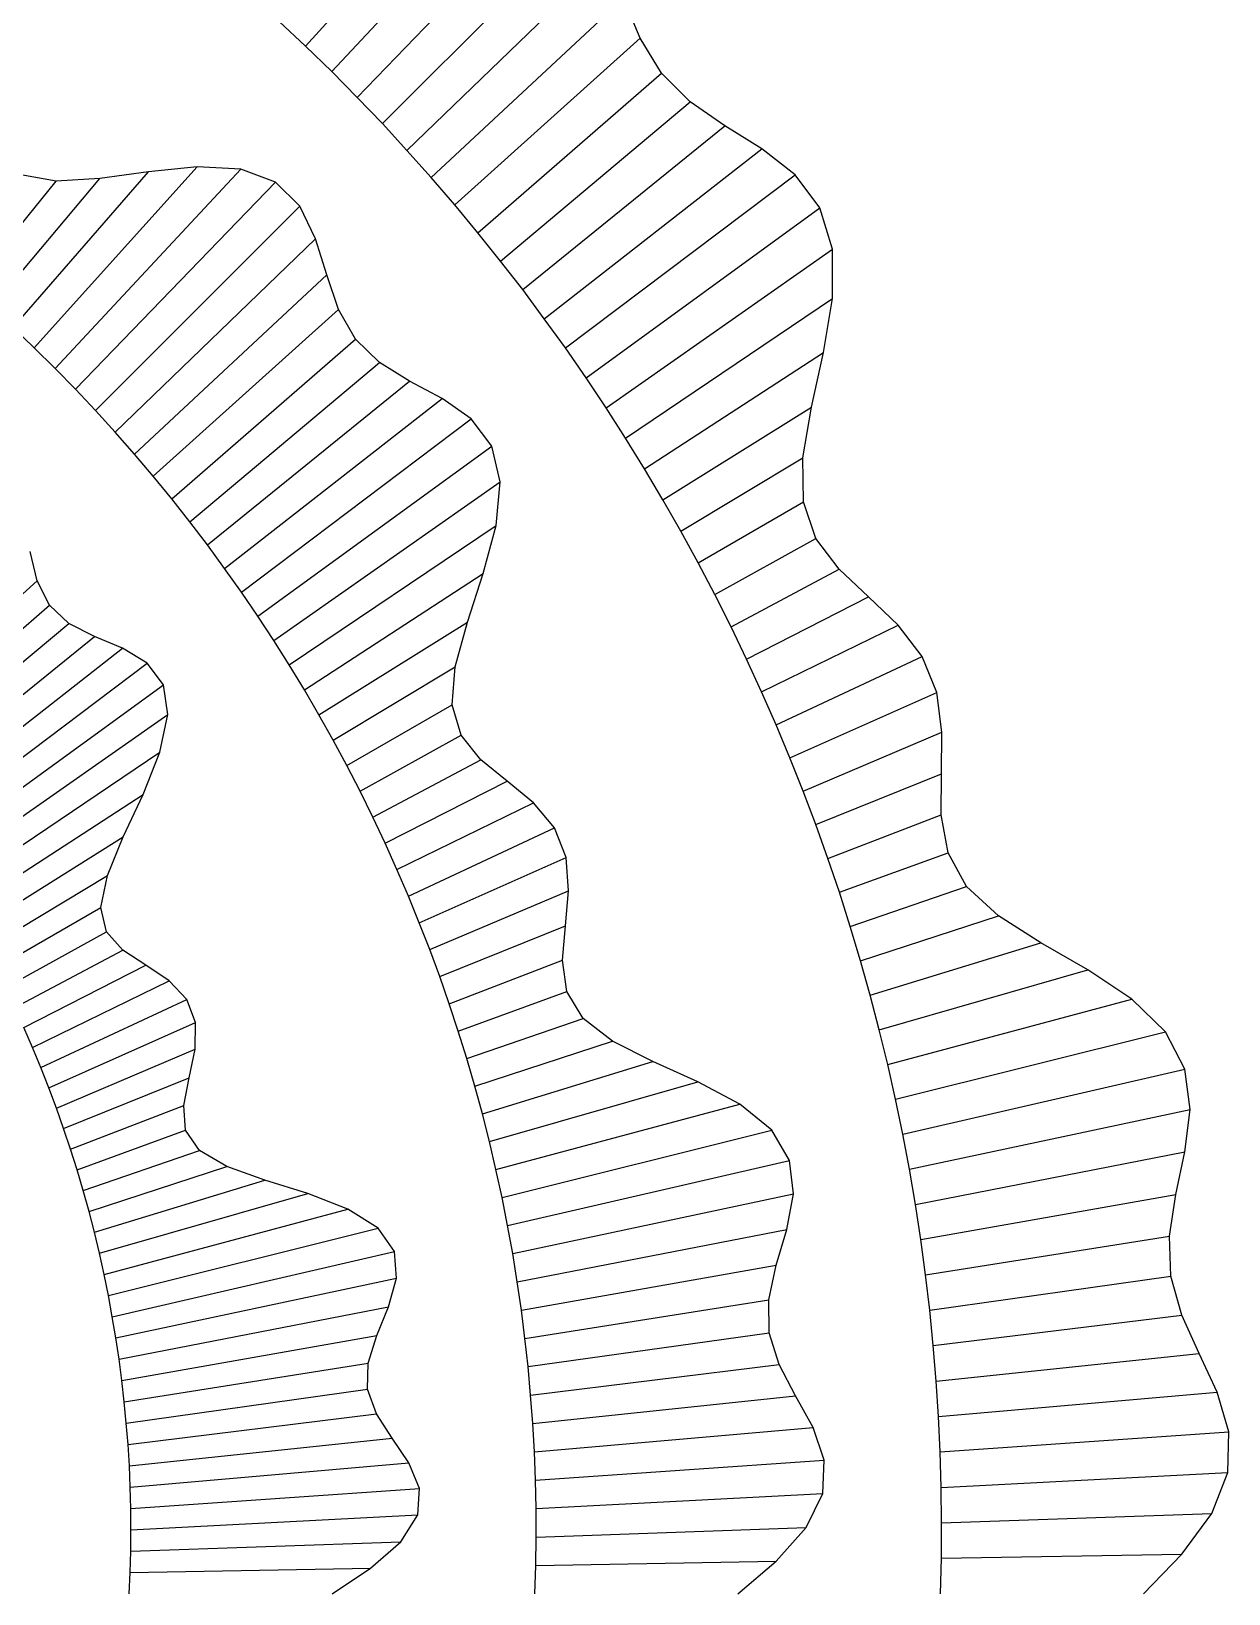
# Model space of a CAD drawing. Header units: metres. Extents: x -31 to 28.6, y -27.3 to 29.4.
# Drawn here: x 13.79 to 28.55, y 0 to 19.26 of the extents above; entities that cross this region are included whole.
import ezdxf

# ---------------------------------------------------------------- set-up
doc = ezdxf.new("R2010")
doc.units = ezdxf.units.M
for name, color, linetype in [('Fill', 3, 'Continuous'), ('Inner', 2, 'Continuous'), ('Outer', 1, 'Continuous')]:
    doc.layers.add(name, color=color, linetype=linetype)

msp = doc.modelspace()

# ---------------------------------------------------------------- linework, layer by layer
at = {"layer": 'Fill'}
for p, q in [((17.174, 19.074), (19.183, 21.305)), ((17.495, 18.761), (19.785, 21.217)), ((17.81, 18.443), (20.275, 20.995)), ((18.12, 18.12), (20.637, 20.637)), ((18.423, 17.791), (20.893, 20.176)), ((18.721, 17.457), (21.091, 19.668)), ((19.012, 17.119), (21.296, 19.175)), ((19.298, 16.775), (21.562, 18.744)), ((19.577, 16.427), (21.915, 18.388)), ((19.85, 16.074), (22.342, 18.092)), ((20.116, 15.716), (22.796, 17.81)), ((13.568, 15.608), (15.236, 17.528)), ((13.829, 15.358), (15.837, 17.589)), ((14.085, 15.104), (16.375, 17.56)), ((13.032, 16.093), (14.1, 17.412)), ((13.302, 15.853), (14.637, 17.443)), ((14.337, 14.846), (16.802, 17.399)), ((20.376, 15.355), (23.208, 17.489)), ((14.584, 14.584), (17.102, 17.102)), ((20.63, 14.989), (23.513, 17.083)), ((14.826, 14.318), (17.296, 16.702)), ((20.877, 14.618), (23.667, 16.572)), ((15.064, 14.047), (17.434, 16.258)), ((15.296, 13.773), (17.581, 15.83)), ((21.117, 14.244), (23.668, 15.964)), ((15.524, 13.495), (17.788, 15.463)), ((21.351, 13.866), (23.557, 15.298)), ((15.746, 13.213), (18.084, 15.175)), ((15.964, 12.927), (18.456, 14.945)), ((16.176, 12.638), (18.856, 14.732)), ((16.383, 12.346), (19.215, 14.48)), ((21.578, 13.484), (23.408, 14.627)), ((16.585, 12.05), (19.468, 14.144)), ((21.798, 13.098), (23.303, 14.002)), ((16.781, 11.75), (19.571, 13.704)), ((22.011, 12.708), (23.311, 13.458)), ((16.972, 11.448), (19.523, 13.168)), ((22.218, 12.316), (23.464, 13.006)), ((17.158, 11.142), (19.364, 12.575)), ((22.417, 11.919), (23.749, 12.628)), ((11.581, 10.427), (13.865, 12.484)), ((11.75, 10.214), (14.015, 12.183)), ((22.609, 11.52), (24.113, 12.286)), ((11.916, 9.999), (14.254, 11.961)), ((17.338, 10.834), (19.168, 11.977)), ((12.078, 9.781), (14.57, 11.799)), ((22.794, 11.118), (24.478, 11.939)), ((12.236, 9.56), (14.916, 11.653)), ((12.39, 9.336), (15.222, 11.471)), ((17.512, 10.523), (19.017, 11.426)), ((22.972, 10.712), (24.773, 11.552)), ((12.54, 9.111), (15.423, 11.205)), ((23.143, 10.304), (24.953, 11.11)), ((12.685, 8.882), (15.475, 10.836)), ((17.681, 10.208), (18.98, 10.958)), ((23.307, 9.893), (25.017, 10.619)), ((17.845, 9.891), (19.091, 10.582)), ((12.827, 8.652), (15.378, 10.372)), ((18.002, 9.572), (19.334, 10.28)), ((18.154, 9.25), (19.658, 10.016)), ((23.463, 9.48), (25.011, 10.105)), ((12.964, 8.419), (15.171, 9.852)), ((18.3, 8.926), (19.984, 9.747)), ((18.441, 8.599), (20.241, 9.439)), ((23.612, 9.064), (25.008, 9.6)), ((13.098, 8.184), (14.927, 9.328)), ((18.575, 8.27), (20.385, 9.076)), ((23.753, 8.646), (25.092, 9.133)), ((13.227, 7.947), (14.731, 8.851)), ((23.887, 8.225), (25.321, 8.719)), ((18.704, 7.939), (20.415, 8.666)), ((13.351, 7.708), (14.65, 8.458)), ((24.014, 7.803), (25.713, 8.355)), ((13.472, 7.467), (14.718, 8.158)), ((18.827, 7.607), (20.375, 8.232)), ((13.588, 7.225), (14.92, 7.933)), ((24.133, 7.378), (26.236, 8.021)), ((13.699, 6.98), (15.203, 7.746)), ((18.944, 7.272), (20.34, 7.808)), ((13.806, 6.734), (15.49, 7.555)), ((24.245, 6.952), (26.815, 7.689)), ((13.909, 6.486), (15.71, 7.326)), ((19.055, 6.935), (20.393, 7.423)), ((24.349, 6.524), (27.356, 7.33)), ((14.008, 6.237), (15.817, 7.042)), ((19.16, 6.597), (20.593, 7.091)), ((19.259, 6.258), (20.958, 6.81)), ((24.446, 6.095), (27.772, 6.924)), ((14.102, 5.986), (15.812, 6.712)), ((19.352, 5.916), (21.455, 6.559)), ((14.191, 5.734), (15.739, 6.359)), ((24.535, 5.664), (28.012, 6.467)), ((19.439, 5.574), (22.009, 6.311)), ((14.276, 5.48), (15.673, 6.016)), ((19.52, 5.23), (22.526, 6.036)), ((24.617, 5.232), (28.076, 5.968)), ((14.356, 5.225), (15.695, 5.712)), ((19.595, 4.885), (22.92, 5.715)), ((14.432, 4.969), (15.866, 5.463)), ((24.691, 4.799), (28.012, 5.445)), ((14.504, 4.713), (16.203, 5.265)), ((19.663, 4.54), (23.14, 5.342)), ((14.57, 4.455), (16.673, 5.098)), ((14.633, 4.196), (17.203, 4.933)), ((19.726, 4.193), (23.186, 4.928)), ((24.757, 4.365), (27.898, 4.919)), ((14.69, 3.936), (17.696, 4.742)), ((14.743, 3.676), (18.069, 4.505)), ((19.783, 3.845), (23.104, 4.491)), ((24.816, 3.93), (27.82, 4.406)), ((14.791, 3.415), (18.269, 4.218)), ((19.833, 3.497), (22.974, 4.051)), ((14.835, 3.153), (18.295, 3.889)), ((24.867, 3.495), (27.84, 3.913)), ((14.874, 2.891), (18.196, 3.537)), ((19.877, 3.148), (22.882, 3.624)), ((24.91, 3.059), (27.973, 3.435)), ((14.909, 2.629), (18.05, 3.183)), ((19.915, 2.799), (22.888, 3.217)), ((24.946, 2.622), (28.187, 2.963)), ((14.939, 2.366), (17.944, 2.842)), ((19.947, 2.449), (23.01, 2.825)), ((14.964, 2.103), (17.937, 2.521)), ((19.973, 2.099), (23.214, 2.44)), ((24.974, 2.185), (28.409, 2.486)), ((14.985, 1.84), (18.047, 2.216)), ((19.993, 1.749), (23.429, 2.05)), ((24.995, 1.748), (28.552, 1.997)), ((15.001, 1.577), (18.242, 1.917)), ((15.012, 1.313), (18.448, 1.614)), ((20.007, 1.399), (23.564, 1.648)), ((25.007, 1.311), (28.541, 1.496)), ((15.019, 1.05), (18.576, 1.299)), ((20.014, 1.049), (23.548, 1.234)), ((15.021, 0.787), (18.555, 0.972)), ((25.013, 0.873), (28.342, 0.99)), ((20.016, 0.699), (23.345, 0.815)), ((15.019, 0.524), (18.348, 0.641)), ((20.011, 0.349), (22.974, 0.401)), ((25.01, 0.437), (27.973, 0.488)), ((15.012, 0.262), (17.974, 0.314))]:
    msp.add_line(p, q, dxfattribs=at)
at = {"layer": 'Inner'}
for p, q in [((17.174, 19.074), (16.848, 19.381)), ((17.495, 18.761), (17.174, 19.074)), ((17.81, 18.443), (17.495, 18.761)), ((18.12, 18.12), (17.81, 18.443)), ((18.423, 17.791), (18.12, 18.12)), ((18.721, 17.457), (18.423, 17.791)), ((19.012, 17.119), (18.721, 17.457)), ((19.298, 16.775), (19.012, 17.119)), ((19.577, 16.427), (19.298, 16.775)), ((19.85, 16.074), (19.577, 16.427)), ((20.116, 15.716), (19.85, 16.074)), ((13.829, 15.358), (13.568, 15.608)), ((20.376, 15.355), (20.116, 15.716)), ((14.085, 15.104), (13.829, 15.358)), ((20.63, 14.989), (20.376, 15.355)), ((14.337, 14.846), (14.085, 15.104)), ((14.584, 14.584), (14.337, 14.846)), ((20.877, 14.618), (20.63, 14.989)), ((14.826, 14.318), (14.584, 14.584)), ((21.117, 14.244), (20.877, 14.618)), ((15.064, 14.047), (14.826, 14.318)), ((21.351, 13.866), (21.117, 14.244)), ((15.296, 13.773), (15.064, 14.047)), ((15.524, 13.495), (15.296, 13.773)), ((21.578, 13.484), (21.351, 13.866)), ((15.746, 13.213), (15.524, 13.495)), ((21.798, 13.098), (21.578, 13.484)), ((15.964, 12.927), (15.746, 13.213)), ((22.011, 12.708), (21.798, 13.098)), ((16.176, 12.638), (15.964, 12.927)), ((16.383, 12.346), (16.176, 12.638)), ((22.218, 12.316), (22.011, 12.708)), ((16.585, 12.05), (16.383, 12.346)), ((22.417, 11.919), (22.218, 12.316)), ((16.781, 11.75), (16.585, 12.05)), ((16.972, 11.448), (16.781, 11.75)), ((22.609, 11.52), (22.417, 11.919)), ((17.158, 11.142), (16.972, 11.448)), ((22.794, 11.118), (22.609, 11.52)), ((17.338, 10.834), (17.158, 11.142)), ((22.972, 10.712), (22.794, 11.118)), ((17.512, 10.523), (17.338, 10.834)), ((23.143, 10.304), (22.972, 10.712)), ((17.681, 10.208), (17.512, 10.523)), ((17.845, 9.891), (17.681, 10.208)), ((23.307, 9.893), (23.143, 10.304)), ((18.002, 9.572), (17.845, 9.891)), ((23.463, 9.48), (23.307, 9.893)), ((18.154, 9.25), (18.002, 9.572)), ((23.612, 9.064), (23.463, 9.48)), ((18.3, 8.926), (18.154, 9.25)), ((23.753, 8.646), (23.612, 9.064)), ((18.441, 8.599), (18.3, 8.926)), ((18.575, 8.27), (18.441, 8.599)), ((23.887, 8.225), (23.753, 8.646)), ((18.704, 7.939), (18.575, 8.27)), ((24.014, 7.803), (23.887, 8.225)), ((18.827, 7.607), (18.704, 7.939)), ((24.133, 7.378), (24.014, 7.803)), ((18.944, 7.272), (18.827, 7.607)), ((24.245, 6.952), (24.133, 7.378)), ((19.055, 6.935), (18.944, 7.272)), ((13.806, 6.734), (13.699, 6.98)), ((19.16, 6.597), (19.055, 6.935)), ((24.349, 6.524), (24.245, 6.952)), ((13.909, 6.486), (13.806, 6.734)), ((19.259, 6.258), (19.16, 6.597)), ((14.008, 6.237), (13.909, 6.486)), ((24.446, 6.095), (24.349, 6.524)), ((14.102, 5.986), (14.008, 6.237)), ((19.352, 5.916), (19.259, 6.258)), ((14.191, 5.734), (14.102, 5.986)), ((24.535, 5.664), (24.446, 6.095)), ((19.439, 5.574), (19.352, 5.916)), ((14.276, 5.48), (14.191, 5.734)), ((24.617, 5.232), (24.535, 5.664)), ((14.356, 5.225), (14.276, 5.48)), ((19.52, 5.23), (19.439, 5.574)), ((14.432, 4.969), (14.356, 5.225)), ((19.595, 4.885), (19.52, 5.23)), ((24.691, 4.799), (24.617, 5.232)), ((14.504, 4.713), (14.432, 4.969)), ((19.663, 4.54), (19.595, 4.885)), ((14.57, 4.455), (14.504, 4.713)), ((24.757, 4.365), (24.691, 4.799)), ((14.633, 4.196), (14.57, 4.455)), ((19.726, 4.193), (19.663, 4.54)), ((24.816, 3.93), (24.757, 4.365)), ((14.69, 3.936), (14.633, 4.196)), ((19.783, 3.845), (19.726, 4.193)), ((14.743, 3.676), (14.69, 3.936)), ((24.867, 3.495), (24.816, 3.93)), ((14.791, 3.415), (14.743, 3.676)), ((19.833, 3.497), (19.783, 3.845)), ((19.877, 3.148), (19.833, 3.497)), ((24.91, 3.059), (24.867, 3.495)), ((14.835, 3.153), (14.791, 3.415)), ((14.874, 2.891), (14.835, 3.153)), ((19.915, 2.799), (19.877, 3.148)), ((14.909, 2.629), (14.874, 2.891)), ((24.946, 2.622), (24.91, 3.059)), ((19.947, 2.449), (19.915, 2.799)), ((14.939, 2.366), (14.909, 2.629)), ((24.974, 2.185), (24.946, 2.622)), ((14.964, 2.103), (14.939, 2.366)), ((19.973, 2.099), (19.947, 2.449)), ((24.995, 1.748), (24.974, 2.185)), ((14.985, 1.84), (14.964, 2.103)), ((19.993, 1.749), (19.973, 2.099)), ((15.001, 1.577), (14.985, 1.84)), ((20.007, 1.399), (19.993, 1.749)), ((25.007, 1.311), (24.995, 1.748)), ((15.012, 1.313), (15.001, 1.577)), ((20.014, 1.049), (20.007, 1.399)), ((15.019, 1.05), (15.012, 1.313)), ((25.013, 0.873), (25.007, 1.311)), ((15.021, 0.787), (15.019, 1.05)), ((20.016, 0.699), (20.014, 1.049)), ((15.019, 0.524), (15.021, 0.787)), ((25.01, 0.437), (25.013, 0.873)), ((20.011, 0.349), (20.016, 0.699)), ((15.012, 0.262), (15.019, 0.524)), ((25, 0), (25.01, 0.437)), ((15, 0), (15.012, 0.262)), ((20, 0), (20.011, 0.349))]:
    msp.add_line(p, q, dxfattribs=at)
at = {"layer": 'Outer'}
for p, q in [((21.296, 19.175), (21.091, 19.668)), ((21.562, 18.744), (21.296, 19.175)), ((21.915, 18.388), (21.562, 18.744)), ((22.342, 18.092), (21.915, 18.388)), ((22.796, 17.81), (22.342, 18.092)), ((23.208, 17.489), (22.796, 17.81)), ((15.236, 17.528), (14.637, 17.443)), ((15.837, 17.589), (15.236, 17.528)), ((16.375, 17.56), (15.837, 17.589)), ((16.802, 17.399), (16.375, 17.56)), ((14.1, 17.412), (13.665, 17.49)), ((14.637, 17.443), (14.1, 17.412)), ((17.102, 17.102), (16.802, 17.399)), ((23.513, 17.083), (23.208, 17.489)), ((17.296, 16.702), (17.102, 17.102)), ((23.667, 16.572), (23.513, 17.083)), ((17.434, 16.258), (17.296, 16.702)), ((23.668, 15.964), (23.667, 16.572)), ((17.581, 15.83), (17.434, 16.258)), ((17.788, 15.463), (17.581, 15.83)), ((23.557, 15.298), (23.668, 15.964)), ((18.084, 15.175), (17.788, 15.463)), ((23.408, 14.627), (23.557, 15.298)), ((18.456, 14.945), (18.084, 15.175)), ((18.856, 14.732), (18.456, 14.945)), ((19.215, 14.48), (18.856, 14.732)), ((19.468, 14.144), (19.215, 14.48)), ((23.303, 14.002), (23.408, 14.627)), ((19.571, 13.704), (19.468, 14.144)), ((23.311, 13.458), (23.303, 14.002)), ((19.523, 13.168), (19.571, 13.704)), ((23.464, 13.006), (23.311, 13.458)), ((19.364, 12.575), (19.523, 13.168)), ((23.749, 12.628), (23.464, 13.006)), ((13.865, 12.484), (13.778, 12.848)), ((19.168, 11.977), (19.364, 12.575)), ((24.113, 12.286), (23.749, 12.628)), ((14.015, 12.183), (13.865, 12.484)), ((14.254, 11.961), (14.015, 12.183)), ((24.478, 11.939), (24.113, 12.286)), ((14.57, 11.799), (14.254, 11.961)), ((19.017, 11.426), (19.168, 11.977)), ((14.916, 11.653), (14.57, 11.799)), ((24.773, 11.552), (24.478, 11.939)), ((15.222, 11.471), (14.916, 11.653)), ((15.423, 11.205), (15.222, 11.471)), ((18.98, 10.958), (19.017, 11.426)), ((24.953, 11.11), (24.773, 11.552)), ((15.475, 10.836), (15.423, 11.205)), ((25.017, 10.619), (24.953, 11.11)), ((15.378, 10.372), (15.475, 10.836)), ((19.091, 10.582), (18.98, 10.958)), ((25.011, 10.105), (25.017, 10.619)), ((19.334, 10.28), (19.091, 10.582)), ((15.171, 9.852), (15.378, 10.372)), ((19.658, 10.016), (19.334, 10.28)), ((19.984, 9.747), (19.658, 10.016)), ((25.008, 9.6), (25.011, 10.105)), ((14.927, 9.328), (15.171, 9.852)), ((20.241, 9.439), (19.984, 9.747)), ((20.385, 9.076), (20.241, 9.439)), ((25.092, 9.133), (25.008, 9.6)), ((14.731, 8.851), (14.927, 9.328)), ((20.415, 8.666), (20.385, 9.076)), ((25.321, 8.719), (25.092, 9.133)), ((14.65, 8.458), (14.731, 8.851)), ((25.713, 8.355), (25.321, 8.719)), ((20.375, 8.232), (20.415, 8.666)), ((14.718, 8.158), (14.65, 8.458)), ((26.236, 8.021), (25.713, 8.355)), ((14.92, 7.933), (14.718, 8.158)), ((20.34, 7.808), (20.375, 8.232)), ((15.203, 7.746), (14.92, 7.933)), ((26.815, 7.689), (26.236, 8.021)), ((15.49, 7.555), (15.203, 7.746)), ((20.393, 7.423), (20.34, 7.808)), ((15.71, 7.326), (15.49, 7.555)), ((27.356, 7.33), (26.815, 7.689)), ((15.817, 7.042), (15.71, 7.326)), ((20.593, 7.091), (20.393, 7.423)), ((27.772, 6.924), (27.356, 7.33)), ((15.812, 6.712), (15.817, 7.042)), ((20.958, 6.81), (20.593, 7.091)), ((21.455, 6.559), (20.958, 6.81)), ((28.012, 6.467), (27.772, 6.924)), ((15.739, 6.359), (15.812, 6.712)), ((22.009, 6.311), (21.455, 6.559)), ((15.673, 6.016), (15.739, 6.359)), ((28.076, 5.968), (28.012, 6.467)), ((22.526, 6.036), (22.009, 6.311)), ((15.695, 5.712), (15.673, 6.016)), ((22.92, 5.715), (22.526, 6.036)), ((28.012, 5.445), (28.076, 5.968)), ((15.866, 5.463), (15.695, 5.712)), ((23.14, 5.342), (22.92, 5.715)), ((16.203, 5.265), (15.866, 5.463)), ((27.898, 4.919), (28.012, 5.445)), ((16.673, 5.098), (16.203, 5.265)), ((23.186, 4.928), (23.14, 5.342)), ((17.203, 4.933), (16.673, 5.098)), ((17.696, 4.742), (17.203, 4.933)), ((23.104, 4.491), (23.186, 4.928)), ((27.82, 4.406), (27.898, 4.919)), ((18.069, 4.505), (17.696, 4.742)), ((18.269, 4.218), (18.069, 4.505)), ((22.974, 4.051), (23.104, 4.491)), ((27.84, 3.913), (27.82, 4.406)), ((18.295, 3.889), (18.269, 4.218)), ((22.882, 3.624), (22.974, 4.051)), ((18.196, 3.537), (18.295, 3.889)), ((27.973, 3.435), (27.84, 3.913)), ((18.05, 3.183), (18.196, 3.537)), ((22.888, 3.217), (22.882, 3.624)), ((28.187, 2.963), (27.973, 3.435)), ((17.944, 2.842), (18.05, 3.183)), ((23.01, 2.825), (22.888, 3.217)), ((28.409, 2.486), (28.187, 2.963)), ((17.937, 2.521), (17.944, 2.842)), ((23.214, 2.44), (23.01, 2.825)), ((18.047, 2.216), (17.937, 2.521)), ((23.429, 2.05), (23.214, 2.44)), ((28.552, 1.997), (28.409, 2.486)), ((18.242, 1.917), (18.047, 2.216)), ((23.564, 1.648), (23.429, 2.05)), ((28.541, 1.496), (28.552, 1.997)), ((18.448, 1.614), (18.242, 1.917)), ((18.576, 1.299), (18.448, 1.614)), ((23.548, 1.234), (23.564, 1.648)), ((28.342, 0.99), (28.541, 1.496)), ((18.555, 0.972), (18.576, 1.299)), ((23.345, 0.815), (23.548, 1.234)), ((18.348, 0.641), (18.555, 0.972)), ((27.973, 0.488), (28.342, 0.99)), ((22.974, 0.401), (23.345, 0.815)), ((17.974, 0.314), (18.348, 0.641)), ((22.5, 0), (22.974, 0.401)), ((27.5, 0), (27.973, 0.488)), ((17.5, 0), (17.974, 0.314))]:
    msp.add_line(p, q, dxfattribs=at)

doc.saveas('drawing.dxf')
